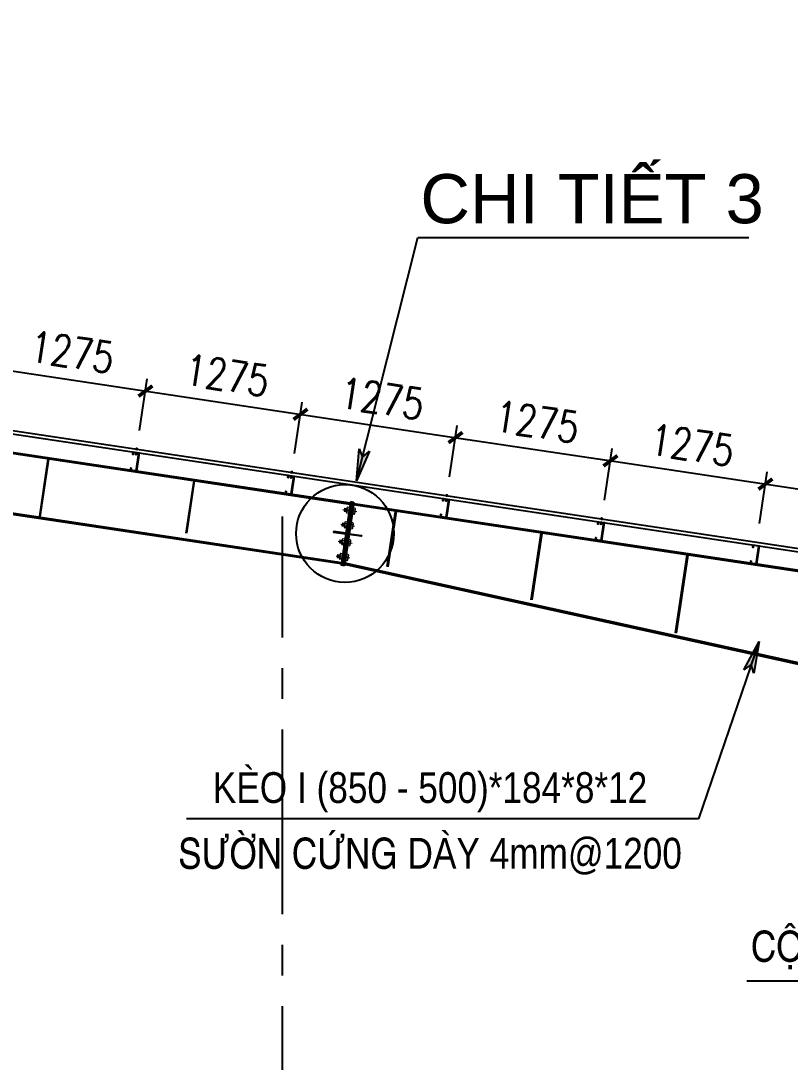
# Model space of a CAD drawing. Header units: inches. Extents: x 651127 to 1529722, y 768575 to 1021311.
# Drawn here: x 1062743 to 1069002, y 876091 to 884561 of the extents above; entities that cross this region are included whole.
import ezdxf
from ezdxf.enums import TextEntityAlignment as Align

# ---------------------------------------------------------------- set-up
doc = ezdxf.new("R2010")
doc.units = ezdxf.units.IN
doc.header["$LTSCALE"] = 1000
doc.header["$MEASUREMENT"] = 0
doc.linetypes.add('CENTER2', pattern=[1.125, 0.75, -0.125, 0.125, -0.125])
doc.layers.get('DEFPOINTS').update_dxf_attribs({"color": 8, "lineweight": 9})
for name, color, linetype in [('DWGshare.com_10', 7, 'Continuous'), ('DWGshare.com_12', 51, 'Continuous'), ('DWGshare.com_14', 7, 'Continuous'), ('DWGshare.com_2', 147, 'Continuous'), ('DWGshare.com_32', 253, 'Continuous'), ('DWGshare.com_34', 1, 'Continuous'), ('DWGshare.com_35', 9, 'Continuous'), ('DWGshare.com_39', 143, 'Continuous'), ('DWGshare.com_4', 8, 'CENTER2')]:
    doc.layers.add(name, color=color, linetype=linetype)
doc.layers.add('DWGshare.com_20', color=115, linetype='Continuous', lineweight=20)
doc.styles.add('DWGshare.com_1', font='VHELVCN.TTF')
doc.styles.add('DWGshare.com_4', font='romans.shx', dxfattribs={"width": 0.8})
doc.styles.add('DWGshare.com_6', font='VHELVEN.TTF')
doc.dimstyles.new('DWGshare.com_1', dxfattribs={"dimscale": 100, "dimtxt": 2.5, "dimasz": 1, "dimexe": 1, "dimexo": 1.5, "dimgap": 1, "dimtad": 1, "dimdec": 0, "dimzin": 0, "dimdsep": 46, "dimtxsty": 'DWGshare.com_4', "dimblk": 'DWGshare.com_1', "dimcen": 1.5, "dimdle": 1, "dimclrd": 256, "dimclre": 256, "dimclrt": 7, "dimadec": 0, "dimazin": 0, "dimtfac": 1, "dimtdec": 0, "dimtix": 1, "dimtmove": 2, "dimatfit": 3, "dimfxl": 1, "dimtolj": 1, "dimtzin": 0, "dimarcsym": 0})
doc.dimstyles.new('DWGshare.com_4', dxfattribs={"dimscale": 100, "dimtxt": 2.5, "dimasz": 2, "dimexe": 1, "dimexo": 1.5, "dimgap": 1, "dimtad": 1, "dimdec": 0, "dimlfac": 0.5, "dimzin": 0, "dimdsep": 46, "dimtxsty": 'DWGshare.com_4', "dimblk": 'DWGshare.com_6', "dimcen": 1.5, "dimdle": 1, "dimclrd": 256, "dimclre": 256, "dimclrt": 7, "dimadec": 0, "dimazin": 0, "dimtfac": 1, "dimtdec": 0, "dimtix": 1, "dimtmove": 2, "dimatfit": 3, "dimldrblk": 'DWGshare.com_6', "dimfxl": 1, "dimtolj": 1, "dimtzin": 0, "dimarcsym": 0})

# ---------------------------------------------------------------- blocks, each defined once
blk = doc.blocks.new('DWGshare.com_1')
at = {"color": 0, "linetype": 'ByBlock', "const_width": 0.3}
blk.add_lwpolyline([(-0.5, -0.5), (0.5, 0.5)], dxfattribs=at)
blk = doc.blocks.new('*D255')
at = {"layer": 'DEFPOINTS', "color": 0, "transparency": 16777216}
for p in [(1063757.3, 881549.9), (1062426.2, 881271.1), (1063687.1, 881082)]:
    blk.add_point(p, dxfattribs=at)
at = {"layer": 'DWGshare.com_2', "lineweight": -2, "transparency": 16777216}
for p, q in [((1062448.4, 881419.5), (1062511.2, 881837.9)), ((1062397.5, 881753.9), (1063856.2, 881535.1)), ((1063709.3, 881230.3), (1063772.1, 881648.8))]:
    blk.add_line(p, q, dxfattribs=at)
at = {"layer": 'DWGshare.com_2', "lineweight": -2, "transparency": 16777216, "xscale": 100, "yscale": 100, "zscale": 100}
for p, rotation in [((1062496.4, 881739), 171.4692343893333), ((1063757.3, 881549.9), 351.4692343893333)]:
    blk.add_blockref('DWGshare.com_1', p, dxfattribs=dict(at, rotation=rotation))
at = {"layer": 'DWGshare.com_2', "color": 7, "transparency": 16777216, "insert": (1063160.2, 881867), "char_height": 250, "attachment_point": 5, "rotation": 351.46923, "style": 'DWGshare.com_4'}
blk.add_mtext('\\A1;1275', dxfattribs=at)
blk = doc.blocks.new('*D256')
at = {"layer": 'DEFPOINTS', "color": 0, "transparency": 16777216}
for p in [(1065018.2, 881360.8), (1063687.1, 881082), (1064948, 880892.9)]:
    blk.add_point(p, dxfattribs=at)
at = {"layer": 'DWGshare.com_2', "lineweight": -2, "transparency": 16777216}
for p, q in [((1063709.3, 881230.3), (1063772.1, 881648.8)), ((1063658.4, 881564.7), (1065117.1, 881345.9)), ((1064970.2, 881041.2), (1065033, 881459.7))]:
    blk.add_line(p, q, dxfattribs=at)
at = {"layer": 'DWGshare.com_2', "lineweight": -2, "transparency": 16777216, "xscale": 100, "yscale": 100, "zscale": 100}
for p, rotation in [((1063757.3, 881549.9), 171.4692343893333), ((1065018.2, 881360.8), 351.4692343893333)]:
    blk.add_blockref('DWGshare.com_1', p, dxfattribs=dict(at, rotation=rotation))
at = {"layer": 'DWGshare.com_2', "color": 7, "transparency": 16777216, "insert": (1064421.1, 881677.9), "char_height": 250, "attachment_point": 5, "rotation": 351.46923, "style": 'DWGshare.com_4'}
blk.add_mtext('\\A1;1275', dxfattribs=at)
blk = doc.blocks.new('*D257')
at = {"layer": 'DEFPOINTS', "color": 0, "transparency": 16777216}
for p in [(1066279.1, 881171.6), (1064948, 880892.9), (1066208.9, 880703.7)]:
    blk.add_point(p, dxfattribs=at)
at = {"layer": 'DWGshare.com_2', "lineweight": -2, "transparency": 16777216}
for p, q in [((1064970.2, 881041.2), (1065033, 881459.7)), ((1064919.3, 881375.6), (1066378, 881156.8)), ((1066231.1, 880852.1), (1066293.9, 881270.5))]:
    blk.add_line(p, q, dxfattribs=at)
at = {"layer": 'DWGshare.com_2', "lineweight": -2, "transparency": 16777216, "xscale": 100, "yscale": 100, "zscale": 100}
for p, rotation in [((1065018.2, 881360.8), 171.4692343893333), ((1066279.1, 881171.6), 351.4692343893333)]:
    blk.add_blockref('DWGshare.com_1', p, dxfattribs=dict(at, rotation=rotation))
at = {"layer": 'DWGshare.com_2', "color": 7, "transparency": 16777216, "insert": (1065682, 881488.7), "char_height": 250, "attachment_point": 5, "rotation": 351.46923, "style": 'DWGshare.com_4'}
blk.add_mtext('\\A1;1275', dxfattribs=at)
blk = doc.blocks.new('*D258')
at = {"layer": 'DEFPOINTS', "color": 0, "transparency": 16777216}
for p in [(1067540, 880982.5), (1066208.9, 880703.7), (1067469.8, 880514.6)]:
    blk.add_point(p, dxfattribs=at)
at = {"layer": 'DWGshare.com_2', "lineweight": -2, "transparency": 16777216}
for p, q in [((1066231.1, 880852.1), (1066293.9, 881270.5)), ((1066180.2, 881186.5), (1067638.8, 880967.7)), ((1067492, 880662.9), (1067554.8, 881081.4))]:
    blk.add_line(p, q, dxfattribs=at)
at = {"layer": 'DWGshare.com_2', "lineweight": -2, "transparency": 16777216, "xscale": 100, "yscale": 100, "zscale": 100}
for p, rotation in [((1066279.1, 881171.6), 171.4692343893333), ((1067540, 880982.5), 351.4692343893333)]:
    blk.add_blockref('DWGshare.com_1', p, dxfattribs=dict(at, rotation=rotation))
at = {"layer": 'DWGshare.com_2', "color": 7, "transparency": 16777216, "insert": (1066942.9, 881299.6), "char_height": 250, "attachment_point": 5, "rotation": 351.46923, "style": 'DWGshare.com_4'}
blk.add_mtext('\\A1;1275', dxfattribs=at)
blk = doc.blocks.new('*D259')
at = {"layer": 'DEFPOINTS', "color": 0, "transparency": 16777216}
for p in [(1068800.8, 880793.4), (1067469.8, 880514.6), (1068730.7, 880325.5)]:
    blk.add_point(p, dxfattribs=at)
at = {"layer": 'DWGshare.com_2', "lineweight": -2, "transparency": 16777216}
for p, q in [((1067492, 880662.9), (1067554.8, 881081.4)), ((1067441.1, 880997.3), (1068899.7, 880778.5)), ((1068752.9, 880473.8), (1068815.7, 880892.3))]:
    blk.add_line(p, q, dxfattribs=at)
at = {"layer": 'DWGshare.com_2', "lineweight": -2, "transparency": 16777216, "xscale": 100, "yscale": 100, "zscale": 100}
for p, rotation in [((1067540, 880982.5), 171.4692343893333), ((1068800.8, 880793.4), 351.4692343893333)]:
    blk.add_blockref('DWGshare.com_1', p, dxfattribs=dict(at, rotation=rotation))
at = {"layer": 'DWGshare.com_2', "color": 7, "transparency": 16777216, "insert": (1068203.8, 881110.5), "char_height": 250, "attachment_point": 5, "rotation": 351.46923, "style": 'DWGshare.com_4'}
blk.add_mtext('\\A1;1275', dxfattribs=at)
blk = doc.blocks.new('*D260')
at = {"layer": 'DEFPOINTS', "color": 0, "transparency": 16777216}
for p in [(1070061.7, 880604.2), (1068730.7, 880325.5), (1069991.6, 880136.3)]:
    blk.add_point(p, dxfattribs=at)
at = {"layer": 'DWGshare.com_2', "lineweight": -2, "transparency": 16777216}
for p, q in [((1068752.9, 880473.8), (1068815.7, 880892.3)), ((1068702, 880808.2), (1070160.6, 880589.4)), ((1070013.8, 880284.7), (1070076.6, 880703.1))]:
    blk.add_line(p, q, dxfattribs=at)
at = {"layer": 'DWGshare.com_2', "lineweight": -2, "transparency": 16777216, "xscale": 100, "yscale": 100, "zscale": 100}
for p, rotation in [((1068800.8, 880793.4), 171.4692343893333), ((1070061.7, 880604.2), 351.4692343893333)]:
    blk.add_blockref('DWGshare.com_1', p, dxfattribs=dict(at, rotation=rotation))
at = {"layer": 'DWGshare.com_2', "color": 7, "transparency": 16777216, "insert": (1069464.7, 880921.3), "char_height": 250, "attachment_point": 5, "rotation": 351.46923, "style": 'DWGshare.com_4'}
blk.add_mtext('\\A1;1275', dxfattribs=at)
blk = doc.blocks.new('DWGshare.com_6')
at = {"linetype": 'CENTER2'}
blk.add_hatch(color=256, dxfattribs=at).paths.add_polyline_path([(-1.296, 0.216), (-1, 0), (-1.296, -0.216), (0, 0)])
blk.add_line((0, 0), (-1, 0), dxfattribs=at)
blk.add_lwpolyline([(-1.296, 0.216), (0, 0), (-1.296, -0.216), (-1, 0), (-1.296, 0.216)], dxfattribs=at)

msp = doc.modelspace()

# ---------------------------------------------------------------- linework, layer by layer
at = {"layer": 'DWGshare.com_12'}
for p, q in [((1065422.5, 880628.1), (1056986.8, 881893.5)), ((1065423.9, 880638), (1056988.3, 881903.3)), ((1065349.8, 880143.5), (1056914.1, 881408.9)), ((1065351.3, 880153.4), (1056915.6, 881418.8)), ((1062964, 880996.9), (1062891.2, 880512.1)), ((1062967.9, 880996.3), (1062895.2, 880511.5)), ((1064150.7, 880818.9), (1064086.9, 880393.6)), ((1064154.6, 880818.3), (1064090.9, 880393)), ((1065425.4, 880647.9), (1065348.3, 880133.6)), ((1065439.3, 880645.8), (1065362.1, 880131.6)), ((1065453.1, 880643.7), (1065376, 880129.5)), ((1065453.1, 880643.7), (1065425.4, 880647.9)), ((1071262.5, 879752.1), (1065450.1, 880624)), ((1071272.5, 879760.7), (1065451.6, 880633.8)), ((1065722.9, 880122.4), (1065790.2, 880570.9)), ((1065730.7, 880120.6), (1065798.1, 880569.7)), ((1066895.9, 879852.5), (1066976.9, 880392.9)), ((1066903.7, 879850.7), (1066984.8, 880391.7)), ((1068068.8, 879582.6), (1068163.7, 880214.9)), ((1068076.6, 879580.8), (1068171.6, 880213.7)), ((1065376, 880129.5), (1065348.3, 880133.6)), ((1070422.5, 879028.7), (1065377.3, 880138.5)), ((1070422.5, 879041), (1065379.1, 880150.4))]:
    msp.add_line(p, q, dxfattribs=at)
for points in [[(1065387.3, 880393.7), (1065288.4, 880408.6), (1065287.5, 880402.6), (1065386.4, 880387.8)], [(1065415, 880389.6), (1065513.9, 880374.7), (1065513, 880368.8), (1065414.1, 880383.6)]]:
    msp.add_lwpolyline(points, close=True, dxfattribs=at)
at = {"layer": 'DWGshare.com_20'}
for p, q in [((1065416.4, 880602.7), (1065402.8, 880604.8)), ((1065417.3, 880608.7), (1065408.4, 880549.2)), ((1065410.6, 880548.9), (1065419.5, 880608.4)), ((1065419.5, 880608.4), (1065417.3, 880608.7)), ((1065438.3, 880544.8), (1065447.2, 880604.3)), ((1065449.3, 880603.9), (1065440.4, 880544.4)), ((1065447.2, 880604.3), (1065449.3, 880603.9)), ((1065363.7, 880586.4), (1065476.2, 880569.5)), ((1065376.7, 880596.5), (1065373.1, 880572.8)), ((1065373.1, 880572.8), (1065392.1, 880570)), ((1065376.7, 880596.5), (1065395.7, 880593.7)), ((1065380.6, 880596), (1065377.1, 880572.2)), ((1065385.2, 880595.3), (1065381.7, 880571.5)), ((1065391.2, 880594.4), (1065387.6, 880570.6)), ((1065396.6, 880600.2), (1065391.1, 880563.5)), ((1065409.3, 880555.2), (1065395.7, 880557.3)), ((1065397.5, 880569.2), (1065456.7, 880560.3)), ((1065401.1, 880592.9), (1065460.3, 880584)), ((1065410.6, 880548.9), (1065408.4, 880549.2)), ((1065438.3, 880544.8), (1065440.4, 880544.4)), ((1065441.3, 880550.4), (1065454.9, 880548.4)), ((1065462, 880595.9), (1065448.4, 880597.9)), ((1065461.1, 880553), (1065466.6, 880589.7)), ((1065345.9, 880467.7), (1065458.4, 880450.8)), ((1065358.9, 880477.9), (1065355.3, 880454.1)), ((1065355.3, 880454.1), (1065374.3, 880451.3)), ((1065358.9, 880477.9), (1065377.9, 880475)), ((1065362.8, 880477.3), (1065359.3, 880453.5)), ((1065367.4, 880476.6), (1065363.9, 880452.9)), ((1065373.4, 880475.7), (1065369.8, 880452)), ((1065378.8, 880481.5), (1065373.3, 880444.8)), ((1065391.5, 880436.6), (1065377.9, 880438.6)), ((1065379.7, 880450.5), (1065438.9, 880441.6)), ((1065383.3, 880474.2), (1065442.5, 880465.3)), ((1065398.6, 880484), (1065385, 880486.1)), ((1065399.5, 880490.1), (1065390.6, 880430.6)), ((1065392.8, 880430.2), (1065401.7, 880489.7)), ((1065401.7, 880489.7), (1065399.5, 880490.1)), ((1065420.5, 880426.1), (1065429.4, 880485.6)), ((1065431.5, 880485.3), (1065422.6, 880425.8)), ((1065429.4, 880485.6), (1065431.5, 880485.3)), ((1065444.2, 880477.2), (1065430.6, 880479.2)), ((1065443.3, 880434.3), (1065448.8, 880471)), ((1065377.9, 880345.6), (1065364.3, 880347.6)), ((1065378.8, 880351.6), (1065369.8, 880292.1)), ((1065372, 880291.8), (1065380.9, 880351.3)), ((1065380.9, 880351.3), (1065378.8, 880351.6)), ((1065392.8, 880430.2), (1065390.6, 880430.6)), ((1065420.5, 880426.1), (1065422.6, 880425.8)), ((1065423.5, 880431.8), (1065437.1, 880429.7)), ((1065325.1, 880329.2), (1065437.6, 880312.4)), ((1065338.1, 880339.4), (1065334.6, 880315.7)), ((1065334.6, 880315.7), (1065353.5, 880312.8)), ((1065338.1, 880339.4), (1065357.1, 880336.6)), ((1065342.1, 880338.8), (1065338.5, 880315.1)), ((1065346.7, 880338.1), (1065343.1, 880314.4)), ((1065352.6, 880337.2), (1065349, 880313.5)), ((1065358.1, 880343), (1065352.6, 880306.4)), ((1065370.8, 880298.1), (1065357.2, 880300.2)), ((1065358.9, 880312), (1065418.1, 880303.2)), ((1065362.5, 880335.8), (1065421.7, 880326.9)), ((1065372, 880291.8), (1065369.8, 880292.1)), ((1065399.7, 880287.6), (1065408.6, 880347.1)), ((1065399.7, 880287.6), (1065401.9, 880287.3)), ((1065410.8, 880346.8), (1065401.9, 880287.3)), ((1065402.8, 880293.3), (1065416.4, 880291.3)), ((1065408.6, 880347.1), (1065410.8, 880346.8)), ((1065423.5, 880338.8), (1065409.9, 880340.8)), ((1065422.6, 880295.9), (1065428.1, 880332.6)), ((1065307.3, 880210.6), (1065419.8, 880193.7)), ((1065320.3, 880220.8), (1065316.8, 880197)), ((1065316.8, 880197), (1065335.7, 880194.2)), ((1065320.3, 880220.8), (1065339.3, 880217.9)), ((1065324.3, 880220.2), (1065320.7, 880196.4)), ((1065328.9, 880219.5), (1065325.3, 880195.7)), ((1065334.8, 880218.6), (1065331.2, 880194.8)), ((1065340.3, 880224.4), (1065334.8, 880187.7)), ((1065353, 880179.5), (1065339.4, 880181.5)), ((1065341.1, 880193.4), (1065400.3, 880184.5)), ((1065344.7, 880217.1), (1065403.9, 880208.2)), ((1065360.1, 880226.9), (1065346.5, 880229)), ((1065361, 880232.9), (1065352, 880173.4)), ((1065354.2, 880173.1), (1065363.1, 880232.6)), ((1065363.1, 880232.6), (1065361, 880232.9)), ((1065381.9, 880169), (1065390.8, 880228.5)), ((1065393, 880228.1), (1065384.1, 880168.6)), ((1065390.8, 880228.5), (1065393, 880228.1)), ((1065405.7, 880220.1), (1065392.1, 880222.1)), ((1065404.8, 880177.2), (1065410.3, 880213.9)), ((1065354.2, 880173.1), (1065352, 880173.4)), ((1065381.9, 880169), (1065384.1, 880168.6)), ((1065385, 880174.7), (1065398.5, 880172.6))]:
    msp.add_line(p, q, dxfattribs=at)
for centre, start, end in [((1065402, 880599.4), 81.46923, 171.46923), ((1065396.5, 880562.7), 171.46923, 261.46923), ((1065396.7, 880563.8), 81.46923, 171.46923), ((1065398.3, 880574.5), 171.46923, 261.46923), ((1065400.3, 880587.5), 81.46923, 171.46923), ((1065401.9, 880598.3), 171.46923, 261.46923), ((1065455.7, 880553.8), 261.46923, 351.46923), ((1065457.5, 880565.7), 261.46923, 351.46923), ((1065455.9, 880554.9), 351.46923, 81.46923), ((1065461.1, 880589.4), 261.46923, 351.46923), ((1065459.4, 880578.6), 351.46923, 81.46923), ((1065461.2, 880590.5), 351.46923, 81.46923), ((1065378.7, 880444), 171.46923, 261.46923), ((1065378.9, 880445.1), 81.46923, 171.46923), ((1065380.5, 880455.9), 171.46923, 261.46923), ((1065382.5, 880468.8), 81.46923, 171.46923), ((1065384.1, 880479.6), 171.46923, 261.46923), ((1065384.2, 880480.7), 81.46923, 171.46923), ((1065437.9, 880435.1), 261.46923, 351.46923), ((1065439.7, 880447), 261.46923, 351.46923), ((1065438.1, 880436.2), 351.46923, 81.46923), ((1065443.3, 880470.7), 261.46923, 351.46923), ((1065441.6, 880459.9), 351.46923, 81.46923), ((1065443.4, 880471.8), 351.46923, 81.46923), ((1065363.5, 880342.2), 81.46923, 171.46923), ((1065358, 880305.6), 171.46923, 261.46923), ((1065358.1, 880306.6), 81.46923, 171.46923), ((1065359.7, 880317.4), 171.46923, 261.46923), ((1065361.7, 880330.4), 81.46923, 171.46923), ((1065363.3, 880341.2), 171.46923, 261.46923), ((1065417.2, 880296.7), 261.46923, 351.46923), ((1065418.9, 880308.5), 261.46923, 351.46923), ((1065417.3, 880297.8), 351.46923, 81.46923), ((1065422.5, 880332.3), 261.46923, 351.46923), ((1065420.9, 880321.5), 351.46923, 81.46923), ((1065422.7, 880333.4), 351.46923, 81.46923), ((1065340.2, 880186.9), 171.46923, 261.46923), ((1065340.3, 880188), 81.46923, 171.46923), ((1065341.9, 880198.8), 171.46923, 261.46923), ((1065343.9, 880211.7), 81.46923, 171.46923), ((1065345.5, 880222.5), 171.46923, 261.46923), ((1065345.7, 880223.6), 81.46923, 171.46923), ((1065401.1, 880189.9), 261.46923, 351.46923), ((1065399.5, 880179.1), 351.46923, 81.46923), ((1065404.7, 880213.6), 261.46923, 351.46923), ((1065403.1, 880202.8), 351.46923, 81.46923), ((1065404.9, 880214.7), 351.46923, 81.46923), ((1065399.4, 880178), 261.46923, 351.46923)]:
    msp.add_arc(centre, 5.45, start, end, dxfattribs=at)
at = {"layer": 'DWGshare.com_32', "ltscale": 0.9}
for points in [[(1063641.4, 880925.6), (1063638.9, 880908.8), (1063682.4, 880902.3), (1063703.7, 881044.7), (1063660.2, 881051.2), (1063657.7, 881034.4), (1063654.7, 881034.8), (1063657.7, 881054.6), (1063707.1, 881047.2), (1063684.9, 880898.9), (1063635.4, 880906.3), (1063638.4, 880926)], [(1064902.3, 880736.5), (1064899.8, 880719.7), (1064943.3, 880713.1), (1064964.6, 880855.5), (1064921.1, 880862.1), (1064918.6, 880845.3), (1064915.6, 880845.7), (1064918.6, 880865.5), (1064968, 880858.1), (1064945.8, 880709.7), (1064896.3, 880717.1), (1064899.3, 880736.9)], [(1066163.2, 880547.3), (1066160.6, 880530.5), (1066204.2, 880524), (1066225.5, 880666.4), (1066182, 880672.9), (1066179.5, 880656.1), (1066176.5, 880656.6), (1066179.5, 880676.3), (1066228.9, 880668.9), (1066206.7, 880520.6), (1066157.2, 880528), (1066160.2, 880547.8)], [(1067424.1, 880358.2), (1067421.5, 880341.4), (1067465.1, 880334.9), (1067486.4, 880477.3), (1067442.9, 880483.8), (1067440.4, 880467), (1067437.4, 880467.4), (1067440.4, 880487.2), (1067489.8, 880479.8), (1067467.6, 880331.4), (1067418.1, 880338.9), (1067421.1, 880358.6)], [(1068685, 880169.1), (1068682.4, 880152.3), (1068725.9, 880145.7), (1068747.3, 880288.1), (1068703.8, 880294.7), (1068701.3, 880277.8), (1068698.3, 880278.3), (1068701.3, 880298.1), (1068750.7, 880290.7), (1068728.5, 880142.3), (1068679, 880149.7), (1068682, 880169.5)]]:
    msp.add_lwpolyline(points, close=True, dxfattribs=at)
at = {"layer": 'DWGshare.com_34', "ltscale": 100}
msp.add_circle((1065380.3, 880391.2), 397.4, dxfattribs=at)
at = {"layer": 'DWGshare.com_35'}
for p, q in [((1063677.4, 881043.2), (1063676.1, 881034.5)), ((1063676.1, 881034.5), (1063679.3, 881030.2)), ((1063676.1, 881034.5), (1063677.3, 881034.3)), ((1063677.1, 881045.9), (1063677.9, 881046.5)), ((1063677.1, 881045.9), (1063685.8, 881043)), ((1063677.1, 881045.9), (1063677.7, 881045.1)), ((1063677.1, 881043.7), (1063677.6, 881044)), ((1063677.1, 881043.7), (1063678.7, 881043.1)), ((1063677.1, 881043.7), (1063677.4, 881043.2)), ((1063678.7, 881043.1), (1063677.3, 881034.3)), ((1063677.3, 881034.3), (1063679.3, 881030.2)), ((1063678.7, 881043.1), (1063677.4, 881043.2)), ((1063677.5, 881048.1), (1063677.8, 881048.4)), ((1063677.5, 881048.1), (1063686.1, 881045.2)), ((1063677.5, 881048.1), (1063678.1, 881047.3)), ((1063677.7, 881045.1), (1063677.6, 881044)), ((1063678.7, 881043.1), (1063677.6, 881044)), ((1063677.7, 881045.1), (1063685, 881042.4)), ((1063678.1, 881047.3), (1063677.9, 881046.5)), ((1063677.9, 881046.5), (1063685.2, 881043.8)), ((1063678.1, 881047.3), (1063685.3, 881044.6)), ((1063678.7, 881043.1), (1063679.3, 881030.2)), ((1063679.3, 881077.7), (1063679.2, 881076.9)), ((1063679.2, 881076.9), (1063693.1, 881074.8)), ((1063679.3, 881077.7), (1063693.3, 881075.6)), ((1063683.6, 881033.4), (1063679.3, 881030.2)), ((1063680.8, 881082.2), (1063680, 881077.6)), ((1063680, 881048.1), (1063685.5, 881046)), ((1063680.8, 881076.7), (1063680.8, 881076.4)), ((1063680.8, 881076.4), (1063691.5, 881074.8)), ((1063691.7, 881081.3), (1063682.5, 881082.7)), ((1063684.1, 881081.7), (1063683.4, 881077.1)), ((1063685, 881042.4), (1063683.6, 881033.4)), ((1063685.8, 881043), (1063685, 881042.4)), ((1063685.3, 881044.6), (1063685.2, 881043.8)), ((1063685.8, 881043), (1063685.2, 881043.8)), ((1063686.1, 881045.2), (1063685.3, 881044.6)), ((1063685.6, 881046.8), (1063685.5, 881046)), ((1063686.1, 881045.2), (1063685.5, 881046)), ((1063686.1, 881047.2), (1063685.6, 881046.8)), ((1063689.9, 881080.9), (1063689.2, 881076.2)), ((1063691.5, 881075.1), (1063691.5, 881074.8)), ((1063692.5, 881075.7), (1063693.2, 881080.4)), ((1063693.1, 881074.8), (1063693.3, 881075.6)), ((1064938, 880856.8), (1064938.8, 880857.4)), ((1064938, 880856.8), (1064946.7, 880853.8)), ((1064938, 880856.8), (1064938.6, 880855.9)), ((1064938.3, 880859), (1064938.7, 880859.3)), ((1064938.3, 880859), (1064947, 880856.1)), ((1064938.3, 880859), (1064939, 880858.2)), ((1064938.6, 880855.9), (1064938.5, 880854.9)), ((1064938.6, 880855.9), (1064945.9, 880853.2)), ((1064939, 880858.2), (1064938.8, 880857.4)), ((1064938.8, 880857.4), (1064946.1, 880854.7)), ((1064939, 880858.2), (1064946.2, 880855.5)), ((1064940.2, 880888.5), (1064940.1, 880887.8)), ((1064940.1, 880887.8), (1064954, 880885.7)), ((1064940.2, 880888.5), (1064954.1, 880886.4)), ((1064941.6, 880893.1), (1064940.9, 880888.4)), ((1064940.9, 880859), (1064946.4, 880856.9)), ((1064941.7, 880887.6), (1064941.7, 880887.3)), ((1064941.7, 880887.3), (1064952.4, 880885.7)), ((1064952.6, 880892.2), (1064943.4, 880893.5)), ((1064945, 880892.6), (1064944.3, 880887.9)), ((1064947, 880856.1), (1064946.2, 880855.5)), ((1064946.5, 880857.7), (1064946.4, 880856.9)), ((1064947, 880856.1), (1064946.4, 880856.9)), ((1064947, 880858), (1064946.5, 880857.7)), ((1064950.8, 880891.7), (1064950.1, 880887.1)), ((1064952.4, 880885.9), (1064952.4, 880885.7)), ((1064953.4, 880886.6), (1064954.1, 880891.2)), ((1064954, 880885.7), (1064954.1, 880886.4)), ((1064938.3, 880854), (1064937, 880845.4)), ((1064937, 880845.4), (1064940.2, 880841.1)), ((1064937, 880845.4), (1064938.2, 880845.2)), ((1064938, 880854.5), (1064938.5, 880854.9)), ((1064938, 880854.5), (1064939.6, 880854)), ((1064938, 880854.5), (1064938.3, 880854)), ((1064939.6, 880854), (1064938.2, 880845.2)), ((1064938.2, 880845.2), (1064940.2, 880841.1)), ((1064939.6, 880854), (1064938.3, 880854)), ((1064939.6, 880854), (1064938.5, 880854.9)), ((1064939.6, 880854), (1064940.2, 880841.1)), ((1064944.5, 880844.2), (1064940.2, 880841.1)), ((1064945.9, 880853.2), (1064944.5, 880844.2)), ((1064946.7, 880853.8), (1064945.9, 880853.2)), ((1064946.2, 880855.5), (1064946.1, 880854.7)), ((1064946.7, 880853.8), (1064946.1, 880854.7)), ((1066201.1, 880699.4), (1066201, 880698.7)), ((1066201, 880698.7), (1066214.9, 880696.6)), ((1066201.1, 880699.4), (1066215, 880697.3)), ((1066202.5, 880704), (1066201.8, 880699.3)), ((1066202.6, 880698.4), (1066202.6, 880698.2)), ((1066202.6, 880698.2), (1066213.3, 880696.6)), ((1066213.4, 880703), (1066204.3, 880704.4)), ((1066205.8, 880703.5), (1066205.1, 880698.8)), ((1066211.7, 880702.6), (1066211, 880697.9)), ((1066213.3, 880696.8), (1066213.3, 880696.6)), ((1066214.3, 880697.4), (1066215, 880702.1)), ((1066214.9, 880696.6), (1066215, 880697.3)), ((1066199.2, 880664.9), (1066197.9, 880656.2)), ((1066197.9, 880656.2), (1066201.1, 880651.9)), ((1066197.9, 880656.2), (1066199.1, 880656.1)), ((1066198.9, 880667.6), (1066199.7, 880668.2)), ((1066198.9, 880667.6), (1066207.6, 880664.7)), ((1066198.9, 880667.6), (1066199.5, 880666.8)), ((1066198.9, 880665.4), (1066199.4, 880665.7)), ((1066198.9, 880665.4), (1066200.4, 880664.9)), ((1066198.9, 880665.4), (1066199.2, 880664.9)), ((1066200.4, 880664.9), (1066199.1, 880656.1)), ((1066199.1, 880656.1), (1066201.1, 880651.9)), ((1066199.2, 880669.9), (1066199.6, 880670.1)), ((1066199.2, 880669.9), (1066207.9, 880666.9)), ((1066199.2, 880669.9), (1066199.8, 880669)), ((1066200.4, 880664.9), (1066199.2, 880664.9)), ((1066199.5, 880666.8), (1066199.4, 880665.7)), ((1066200.4, 880664.9), (1066199.4, 880665.7)), ((1066199.5, 880666.8), (1066206.7, 880664.1)), ((1066199.8, 880669), (1066199.7, 880668.2)), ((1066199.7, 880668.2), (1066207, 880665.5)), ((1066199.8, 880669), (1066207.1, 880666.3)), ((1066200.4, 880664.9), (1066201.1, 880651.9)), ((1066205.4, 880655.1), (1066201.1, 880651.9)), ((1066201.8, 880669.8), (1066207.3, 880667.8)), ((1066206.7, 880664.1), (1066205.4, 880655.1)), ((1066207.6, 880664.7), (1066206.7, 880664.1)), ((1066207.1, 880666.3), (1066207, 880665.5)), ((1066207.6, 880664.7), (1066207, 880665.5)), ((1066207.9, 880666.9), (1066207.1, 880666.3)), ((1066207.4, 880668.6), (1066207.3, 880667.8)), ((1066207.9, 880666.9), (1066207.3, 880667.8)), ((1066207.9, 880668.9), (1066207.4, 880668.6)), ((1067460.1, 880475.8), (1067458.8, 880467.1)), ((1067458.8, 880467.1), (1067462, 880462.8)), ((1067458.8, 880467.1), (1067460, 880466.9)), ((1067459.8, 880478.5), (1067460.6, 880479.1)), ((1067459.8, 880478.5), (1067468.5, 880475.6)), ((1067459.8, 880478.5), (1067460.4, 880477.7)), ((1067459.8, 880476.3), (1067460.2, 880476.6)), ((1067459.8, 880476.3), (1067461.3, 880475.7)), ((1067459.8, 880476.3), (1067460.1, 880475.8)), ((1067461.3, 880475.7), (1067460, 880466.9)), ((1067460, 880466.9), (1067462, 880462.8)), ((1067460.1, 880480.7), (1067460.5, 880481)), ((1067460.1, 880480.7), (1067468.8, 880477.8)), ((1067460.1, 880480.7), (1067460.7, 880479.9)), ((1067461.3, 880475.7), (1067460.1, 880475.8)), ((1067460.4, 880477.7), (1067460.2, 880476.6)), ((1067461.3, 880475.7), (1067460.2, 880476.6)), ((1067460.4, 880477.7), (1067467.6, 880475)), ((1067460.7, 880479.9), (1067460.6, 880479.1)), ((1067460.6, 880479.1), (1067467.9, 880476.4)), ((1067460.7, 880479.9), (1067468, 880477.2)), ((1067461.3, 880475.7), (1067462, 880462.8)), ((1067462, 880510.3), (1067461.9, 880509.5)), ((1067461.9, 880509.5), (1067475.8, 880507.4)), ((1067462, 880510.3), (1067475.9, 880508.2)), ((1067466.3, 880466), (1067462, 880462.8)), ((1067463.4, 880514.8), (1067462.7, 880510.2)), ((1067462.7, 880480.7), (1067468.2, 880478.6)), ((1067463.5, 880509.3), (1067463.5, 880509)), ((1067463.5, 880509), (1067474.2, 880507.4)), ((1067474.3, 880513.9), (1067465.2, 880515.3)), ((1067466.7, 880514.3), (1067466, 880509.7)), ((1067467.6, 880475), (1067466.3, 880466)), ((1067468.5, 880475.6), (1067467.6, 880475)), ((1067468, 880477.2), (1067467.9, 880476.4)), ((1067468.5, 880475.6), (1067467.9, 880476.4)), ((1067468.8, 880477.8), (1067468, 880477.2)), ((1067468.3, 880479.4), (1067468.2, 880478.6)), ((1067468.8, 880477.8), (1067468.2, 880478.6)), ((1067468.8, 880479.8), (1067468.3, 880479.4)), ((1067472.6, 880513.5), (1067471.9, 880508.8)), ((1067474.2, 880507.7), (1067474.2, 880507.4)), ((1067475.2, 880508.3), (1067475.9, 880513)), ((1067475.8, 880507.4), (1067475.9, 880508.2))]:
    msp.add_line(p, q, dxfattribs=at)
for centre, radius, start, end in [((1063682.2, 881080.4), 2.34, 35.97974, 126.95873), ((1063686.1, 881075.5), 6.58, 54.79079, 108.14767), ((1063691.3, 881079), 2.34, 35.97974, 126.95873), ((1063690, 881081.6), 2.703e-13, 233.25602, 227.12314), ((1064943.1, 880891.2), 2.34, 35.97974, 126.95873), ((1064947, 880886.3), 6.58, 54.79079, 108.14767), ((1064952.2, 880889.9), 2.34, 35.97974, 126.95873), ((1064950.9, 880892.4), 2.703e-13, 233.25602, 227.12314), ((1066203.9, 880702.1), 2.34, 35.97974, 126.95873), ((1066207.9, 880697.2), 6.58, 54.79079, 108.14767), ((1066213.1, 880700.7), 2.34, 35.97974, 126.95873), ((1066211.8, 880703.3), 2.703e-13, 233.25602, 227.12314), ((1067464.8, 880513), 2.34, 35.97974, 126.95873), ((1067468.8, 880508.1), 6.58, 54.79079, 108.14767), ((1067474, 880511.6), 2.34, 35.97974, 126.95873), ((1067472.7, 880514.2), 2.703e-13, 233.25602, 227.12314)]:
    msp.add_arc(centre, radius, start, end, dxfattribs=at)
for points in [[(1063678.7, 881043.1), (1063679.1, 881043.4), (1063680.7, 881044.4), (1063683.8, 881042.5), (1063684.4, 881039.7), (1063684.3, 881038.1), (1063684.2, 881037.5)], [(1064939.6, 880854), (1064940, 880854.3), (1064941.6, 880855.2), (1064944.7, 880853.4), (1064945.3, 880850.5), (1064945.2, 880849), (1064945.1, 880848.4)], [(1066200.4, 880664.9), (1066200.9, 880665.1), (1066202.5, 880666.1), (1066205.6, 880664.3), (1066206.2, 880661.4), (1066206.1, 880659.9), (1066206, 880659.3)], [(1067461.3, 880475.7), (1067461.8, 880476), (1067463.4, 880477), (1067466.5, 880475.1), (1067467.1, 880472.3), (1067467, 880470.7), (1067466.9, 880470.1)]]:
    msp.add_open_spline(points, degree=3, knots=[0, 0, 0, 0, 1.523162, 5.467541, 8.216002, 10.013892, 10.013892, 10.013892, 10.013892], dxfattribs=at)
at = {"layer": 'DWGshare.com_39'}
msp.add_lwpolyline([(1071404.8, 879917.8), (1040447.2, 884561.5), (1040443.5, 884536.7), (1071401.1, 879893.1)], close=True, dxfattribs=at)
at = {"layer": 'DWGshare.com_4', "ltscale": 2}
msp.add_line((1064872.5, 866046), (1064872.5, 880528.2), dxfattribs=at)

# ---------------------------------------------------------------- texts
at = {"layer": 'DWGshare.com_10', "style": 'DWGshare.com_1'}
for s, p in [('KEØO I (850 - 500)*184*8*12', (1066072.3, 878319.6)), ('SÖÔØN CÖÙNG DAØY 4mm@1200', (1066072.3, 877798)), ('COÄT BTCT ', (1069437.3, 877034.8))]:
    msp.add_text(s, height=250, dxfattribs=at).set_placement(p, align=Align.MIDDLE)
at = {"layer": 'DWGshare.com_14', "style": 'DWGshare.com_6'}
msp.add_text('CHI TIEÁT 3', height=400, dxfattribs=at).set_placement((1067390.2, 883172.2), align=Align.MIDDLE)

# ---------------------------------------------------------------- dimensions: what is measured, and where the dimension line sits
at = {"layer": 'DWGshare.com_2'}
for base, p1, p2, picture, middle in [((1063757.3, 881549.9), (1062426.2, 881271.1), (1063687.1, 881082), '*D255', (1063160.2, 881867)), ((1065018.2, 881360.8), (1063687.1, 881082), (1064948, 880892.9), '*D256', (1064421.1, 881677.9)), ((1066279.1, 881171.6), (1064948, 880892.9), (1066208.9, 880703.7), '*D257', (1065682, 881488.7)), ((1067540, 880982.5), (1066208.9, 880703.7), (1067469.8, 880514.6), '*D258', (1066942.9, 881299.6)), ((1068800.8, 880793.4), (1067469.8, 880514.6), (1068730.7, 880325.5), '*D259', (1068203.8, 881110.5)), ((1070061.7, 880604.2), (1068730.7, 880325.5), (1069991.6, 880136.3), '*D260', (1069464.7, 880921.3))]:
    dim = msp.add_linear_dim(base=base, p1=p1, p2=p2, angle=351.46923, dimstyle='DWGshare.com_1', dxfattribs=at)
    dim.commit()
    dim.dimension.update_dxf_attribs({"geometry": picture, "text_midpoint": middle})

# ---------------------------------------------------------------- leaders
for points in [[(1065473.6, 880819), (1065971.6, 882799.7), (1068666.9, 882799.7)], [(1068748.7, 879514), (1068255.4, 878069.1), (1064090.3, 878069.1)], [(1070860.3, 876750.6), (1068648.6, 876750.6)]]:
    msp.add_leader(points, dimstyle='DWGshare.com_4', dxfattribs=at)

doc.saveas('drawing.dxf')
